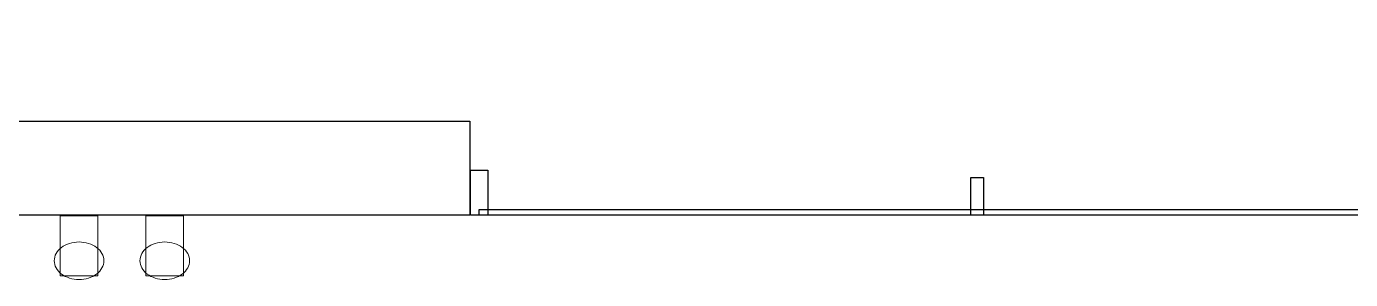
# Model space of a CAD drawing. Header units: metres. Extents: x 2172.2 to 2210.6, y 415.3 to 458.1.
# Drawn here: x 2202.357 to 2205.879, y 436.62 to 437.293 of the extents above; entities that cross this region are included whole.
import ezdxf

# ---------------------------------------------------------------- set-up
doc = ezdxf.new("R2010")
doc.units = ezdxf.units.M
for name, color, linetype, lineweight in [('NC_N1_GLAZING', 7, 'CONTINUOUS', 13), ('NC_N1_WALL_LIGHTS', 7, 'CONTINUOUS', 13), ('NC_N1_WALLS', 7, 'CONTINUOUS', 25)]:
    doc.layers.add(name, color=color, linetype=linetype, lineweight=lineweight)

# ---------------------------------------------------------------- blocks, each defined once
blk = doc.blocks.new('NC_N1_ARCHITECTURE')
at = {"layer": 'NC_N1_GLAZING', "linetype": 'CONTINUOUS', "lineweight": -2}
blk.add_lwpolyline([(18.911421, 2.806096), (18.911421, 2.791096), (13.56142, 2.791096), (13.56142, 2.806096)], close=True, dxfattribs=at)
at = {"layer": 'NC_N1_WALLS', "linetype": 'CONTINUOUS', "lineweight": -2}
for points in [[(11.91142, 2.791096), (11.91142, 6.166096), (12.16142, 6.166096), (12.16142, 3.041096), (13.53642, 3.041096), (13.53642, 2.791096)], [(13.53842, 2.911096), (13.58442, 2.911096), (13.58442, 2.791096), (13.53842, 2.791096)], [(14.86942, 2.891096), (14.90342, 2.891096), (14.90342, 2.791096), (14.86942, 2.791096)]]:
    blk.add_lwpolyline(points, close=True, dxfattribs=at)
blk = doc.blocks.new('NC_N1_SCONCE')
at = {"color": 0, "linetype": 'CONTINUOUS', "lineweight": -2}
for points in [[(0.05, -0.16), (0.05, 0), (-0.05, 0), (-0.05, -0.16)], [(0.066, -0.12), (0.0657, -0.1151), (0.0647, -0.1102), (0.0632, -0.1055), (0.061, -0.1009), (0.0582, -0.0964), (0.0549, -0.0922), (0.051, -0.0883), (0.0467, -0.0846), (0.0419, -0.0813), (0.0367, -0.0784), (0.0311, -0.0759), (0.0253, -0.0738), (0.0192, -0.0722), (0.0129, -0.071), (0.0065, -0.0702), (0, -0.07), (-0.0065, -0.0702), (-0.0129, -0.071), (-0.0192, -0.0722), (-0.0253, -0.0738), (-0.0311, -0.0759), (-0.0367, -0.0784), (-0.0419, -0.0813), (-0.0467, -0.0846), (-0.051, -0.0883), (-0.0549, -0.0922), (-0.0582, -0.0964), (-0.061, -0.1009), (-0.0632, -0.1055), (-0.0647, -0.1102), (-0.0657, -0.1151), (-0.066, -0.12), (-0.0657, -0.1249), (-0.0647, -0.1298), (-0.0632, -0.1345), (-0.061, -0.1391), (-0.0582, -0.1436), (-0.0549, -0.1478), (-0.051, -0.1517), (-0.0467, -0.1554), (-0.0419, -0.1587), (-0.0367, -0.1616), (-0.0311, -0.1641), (-0.0253, -0.1662), (-0.0192, -0.1678), (-0.0129, -0.169), (-0.0065, -0.1698), (0, -0.17), (0.0065, -0.1698), (0.0129, -0.169), (0.0192, -0.1678), (0.0253, -0.1662), (0.0311, -0.1641), (0.0367, -0.1616), (0.0419, -0.1587), (0.0467, -0.1554), (0.051, -0.1517), (0.0549, -0.1478), (0.0582, -0.1436), (0.061, -0.1391), (0.0632, -0.1345), (0.0647, -0.1298), (0.0657, -0.1249)]]:
    blk.add_lwpolyline(points, close=True, dxfattribs=at)

msp = doc.modelspace()

# ---------------------------------------------------------------- block references
at = {"layer": 'NC_N1_WALL_LIGHTS', "linetype": 'CONTINUOUS'}
for p in [(2202.4972, 436.7896), (2202.7252, 436.7896)]:
    msp.add_blockref('NC_N1_SCONCE', p, dxfattribs=at)
at = {"layer": 'NC_N1_WALLS'}
msp.add_blockref('NC_N1_ARCHITECTURE', (2190, 434), dxfattribs=at)

doc.saveas('drawing.dxf')
